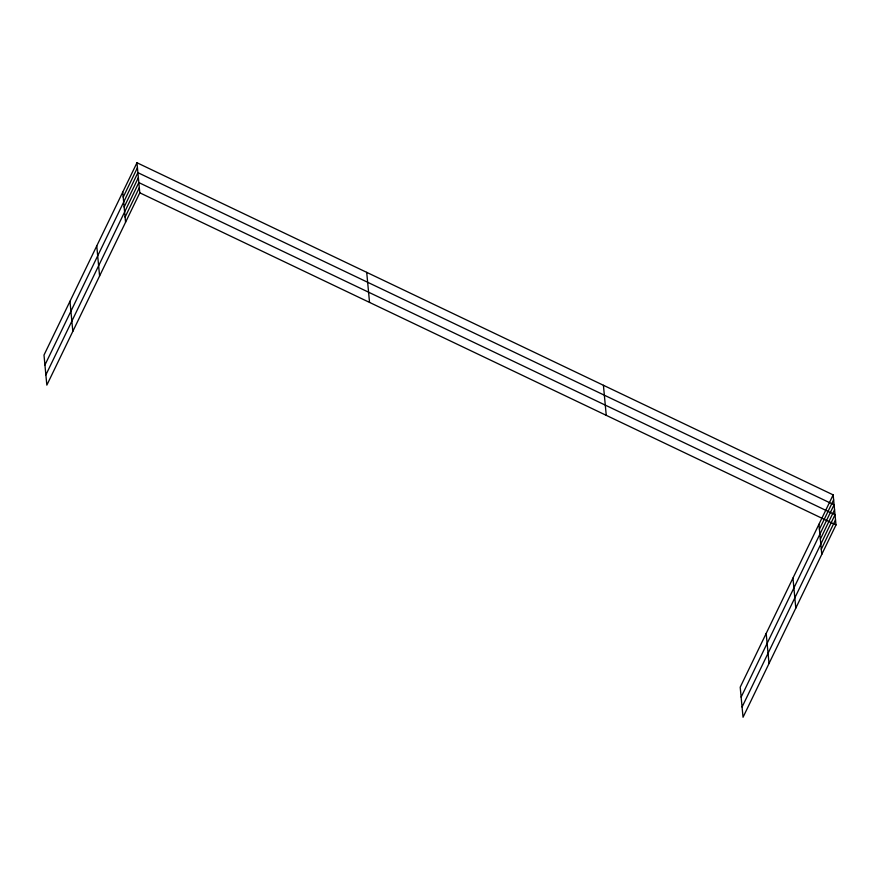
<?xml version="1.0" encoding="UTF-8"?>
<svg xmlns="http://www.w3.org/2000/svg" width="880" height="880" viewBox="0 0 880 880"><rect width="100%" height="100%" fill="white"/><g stroke="black" fill="none" stroke-linecap="round" stroke-linejoin="round"><path stroke-width="1.32" d="M136.961 162.745L44 355.058L46.838 385.121L139.799 192.808L136.961 162.745L833.162 494.879L836 524.942L743.039 717.255L740.201 687.192L833.162 494.879M123.211 197.131L137.434 167.706M44.935 364.98L137.896 172.667L834.097 504.801L741.136 697.114M124.146 207.053L138.369 177.628M45.87 374.902L138.831 182.589L835.032 514.723L742.071 707.025M125.092 217.129L139.315 187.704M819.412 529.265L833.635 499.84M820.347 539.187L834.57 509.762M821.293 549.252L835.516 519.827M139.799 192.808L836 524.942M818.939 524.304L821.777 554.367M792.957 578.061L795.795 608.113M766.183 633.435L769.021 663.498M603.416 385.275L606.254 415.338M366.707 272.349L369.545 302.412M122.738 192.181L125.576 222.233M96.756 245.927L99.594 275.99M69.982 301.312L72.82 331.364"/></g></svg>
